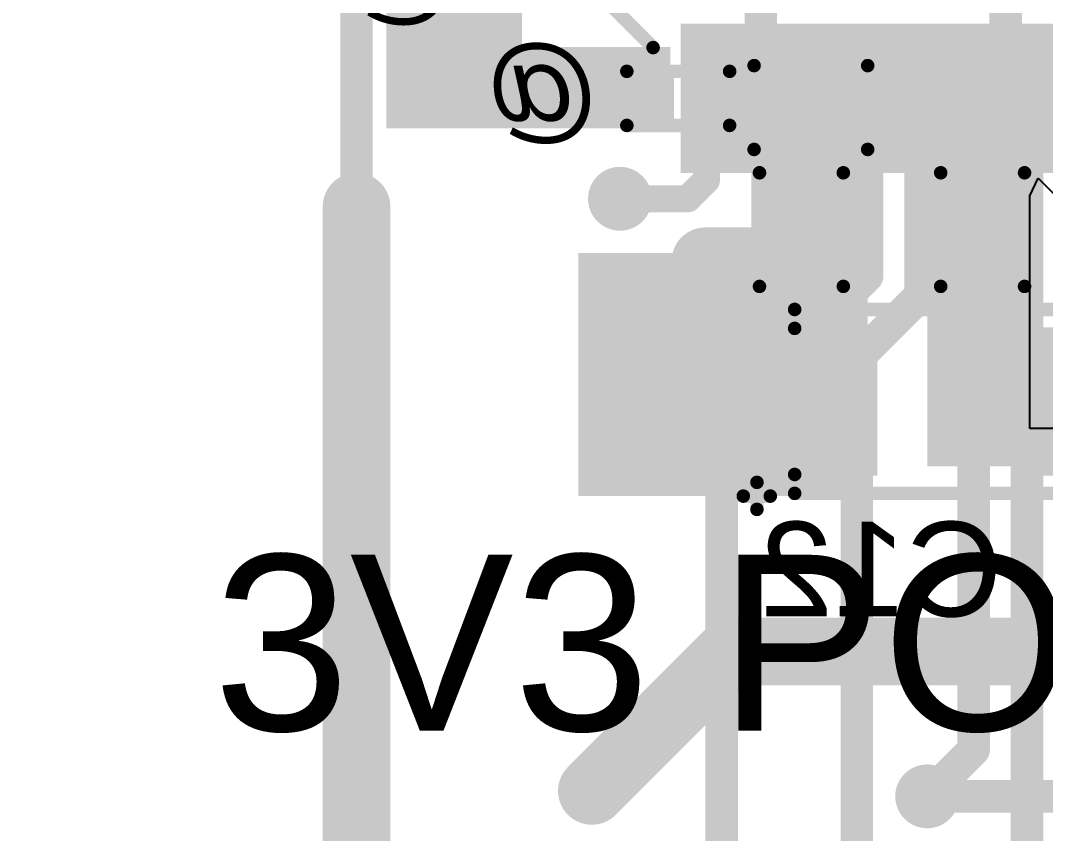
# Model space of a CAD drawing. Header units: millimetres. Extents: x -1.41 to 1.31, y -0.13 to 2.68.
# Drawn here: x -0.4842 to -0.1053, y 0.5593 to 0.8598 of the extents above; entities that cross this region are included whole.
import ezdxf

# ---------------------------------------------------------------- set-up
doc = ezdxf.new("R2010")
doc.units = ezdxf.units.MM
doc.header["$MEASUREMENT"] = 0
for name, color, linetype in [('BottomLayer', 5, 'Continuous'), ('BottomOverlay', 54, 'Continuous'), ('BottomPaste', 16, 'Continuous'), ('BottomSolder', 6, 'Continuous'), ('Mechanical2', 216, 'Continuous'), ('TopLayer', 1, 'Continuous'), ('TopOverlay', 2, 'Continuous'), ('TopPaste', 8, 'Continuous'), ('TopSolder', 216, 'Continuous'), ('ViaHoleLayer', 16, 'Continuous')]:
    doc.layers.add(name, color=color, linetype=linetype)
doc.styles.add('Arial', font='', dxfattribs={"height": 0.2})
doc.styles.get('Arial').set_extended_font_data('Arial')

# ---------------------------------------------------------------- blocks, each defined once
blk = doc.blocks.new('LQFP_100_6')
at = {"layer": 'TopLayer'}
for points in [[(-0.23031, -0.2815), (-0.23031, -0.32874), (-0.24213, -0.32874), (-0.24213, -0.2815)], [(-0.21063, -0.2815), (-0.21063, -0.32874), (-0.22244, -0.32874), (-0.22244, -0.2815)], [(-0.19094, -0.2815), (-0.19094, -0.32874), (-0.20276, -0.32874), (-0.20276, -0.2815)], [(-0.17126, -0.2815), (-0.17126, -0.32874), (-0.18307, -0.32874), (-0.18307, -0.2815)], [(-0.15157, -0.2815), (-0.15157, -0.32874), (-0.16339, -0.32874), (-0.16339, -0.2815)], [(-0.13189, -0.2815), (-0.13189, -0.32874), (-0.1437, -0.32874), (-0.1437, -0.2815)], [(-0.1122, -0.2815), (-0.1122, -0.32874), (-0.12402, -0.32874), (-0.12402, -0.2815)]]:
    blk.add_hatch(color=1, dxfattribs=at).paths.add_polyline_path(points)
at = {"layer": 'TopPaste'}
for points in [[(-0.23031, -0.2815), (-0.23031, -0.32874), (-0.24213, -0.32874), (-0.24213, -0.2815)], [(-0.21063, -0.2815), (-0.21063, -0.32874), (-0.22244, -0.32874), (-0.22244, -0.2815)], [(-0.19094, -0.2815), (-0.19094, -0.32874), (-0.20276, -0.32874), (-0.20276, -0.2815)], [(-0.17126, -0.2815), (-0.17126, -0.32874), (-0.18307, -0.32874), (-0.18307, -0.2815)], [(-0.15157, -0.2815), (-0.15157, -0.32874), (-0.16339, -0.32874), (-0.16339, -0.2815)], [(-0.13189, -0.2815), (-0.13189, -0.32874), (-0.1437, -0.32874), (-0.1437, -0.2815)], [(-0.1122, -0.2815), (-0.1122, -0.32874), (-0.12402, -0.32874), (-0.12402, -0.2815)]]:
    blk.add_hatch(color=8, dxfattribs=at).paths.add_polyline_path(points)
at = {"layer": 'TopSolder'}
for points in [[(-0.22631, -0.2775), (-0.22631, -0.33274), (-0.24613, -0.33274), (-0.24613, -0.2775)], [(-0.20663, -0.2775), (-0.20663, -0.33274), (-0.22644, -0.33274), (-0.22644, -0.2775)], [(-0.18694, -0.2775), (-0.18694, -0.33274), (-0.20676, -0.33274), (-0.20676, -0.2775)], [(-0.16726, -0.2775), (-0.16726, -0.33274), (-0.18707, -0.33274), (-0.18707, -0.2775)], [(-0.14757, -0.2775), (-0.14757, -0.33274), (-0.16739, -0.33274), (-0.16739, -0.2775)], [(-0.12789, -0.2775), (-0.12789, -0.33274), (-0.1477, -0.33274), (-0.1477, -0.2775)], [(-0.1082, -0.2775), (-0.1082, -0.33274), (-0.12802, -0.33274), (-0.12802, -0.2775)]]:
    blk.add_hatch(color=216, dxfattribs=at).paths.add_polyline_path(points)
at = {"layer": 'TopOverlay', "const_width": 0.005}
blk.add_lwpolyline([(-0.28634, -0.25634), (-0.25634, -0.28634)], dxfattribs=at)
at = {"layer": 'TopOverlay', "const_width": 0.0025}
blk.add_lwpolyline([(-0.25759, -0.28634, 1), (-0.25509, -0.28634, 1)], format="xyb", close=True, dxfattribs=at)
blk = doc.blocks.new('CAP_CASE_A_B_8')
at = {"layer": 'BottomLayer'}
for points in [[(-0.07421, 0.02343), (-0.03248, 0.02343), (-0.03248, -0.02343), (-0.07421, -0.02343)], [(-0.07421, 0.02343), (-0.03248, 0.02343), (-0.03248, -0.02343), (-0.07421, -0.02343)], [(0.03248, 0.02343), (0.07421, 0.02343), (0.07421, -0.02343), (0.03248, -0.02343)]]:
    blk.add_hatch(color=5, dxfattribs=at).paths.add_polyline_path(points)
at = {"layer": 'BottomPaste'}
for points in [[(-0.07421, 0.02343), (-0.03248, 0.02343), (-0.03248, -0.02343), (-0.07421, -0.02343)], [(-0.07421, 0.02343), (-0.03248, 0.02343), (-0.03248, -0.02343), (-0.07421, -0.02343)], [(0.03248, 0.02343), (0.07421, 0.02343), (0.07421, -0.02343), (0.03248, -0.02343)]]:
    blk.add_hatch(color=16, dxfattribs=at).paths.add_polyline_path(points)
at = {"layer": 'BottomSolder'}
for points in [[(-0.07821, 0.02743), (-0.02848, 0.02743), (-0.02848, -0.02743), (-0.07821, -0.02743)], [(-0.07821, 0.02743), (-0.02848, 0.02743), (-0.02848, -0.02743), (-0.07821, -0.02743)], [(0.02848, 0.02743), (0.07821, 0.02743), (0.07821, -0.02743), (0.02848, -0.02743)]]:
    blk.add_hatch(color=6, dxfattribs=at).paths.add_polyline_path(points)
at = {"layer": 'BottomOverlay', "const_width": 0.005}
for points in [[(-0.059, 0.034), (0.059, 0.034)], [(-0.059, 0.027), (-0.059, 0.034)], [(0.059, 0.027), (0.059, 0.034)], [(-0.059, -0.034), (-0.059, -0.027)], [(0.059, -0.034), (0.059, -0.027)], [(-0.07295, -0.03992), (-0.07295, -0.02992)], [(-0.078, -0.035), (-0.068, -0.035)], [(-0.059, -0.034), (0.059, -0.034)]]:
    blk.add_lwpolyline(points, dxfattribs=at)
at = {"layer": 'BottomOverlay', "const_width": 0.0025}
for points in [[(-0.06025, 0.034, 1), (-0.05775, 0.034, 1)], [(-0.06025, 0.034, 1), (-0.05775, 0.034, 1)], [(0.05775, 0.034, 1), (0.06025, 0.034, 1)], [(0.05775, 0.034, 1), (0.06025, 0.034, 1)], [(-0.06025, 0.027, 1), (-0.05775, 0.027, 1)], [(0.05775, 0.027, 1), (0.06025, 0.027, 1)], [(-0.06025, -0.027, 1), (-0.05775, -0.027, 1)], [(0.05775, -0.027, 1), (0.06025, -0.027, 1)], [(-0.0742, -0.02992, 1), (-0.0717, -0.02992, 1)], [(-0.07925, -0.035, 1), (-0.07675, -0.035, 1)], [(-0.06925, -0.035, 1), (-0.06675, -0.035, 1)], [(-0.06025, -0.034, 1), (-0.05775, -0.034, 1)], [(-0.06025, -0.034, 1), (-0.05775, -0.034, 1)], [(0.05775, -0.034, 1), (0.06025, -0.034, 1)], [(0.05775, -0.034, 1), (0.06025, -0.034, 1)], [(-0.0742, -0.03992, 1), (-0.0717, -0.03992, 1)]]:
    blk.add_lwpolyline(points, format="xyb", close=True, dxfattribs=at)
blk = doc.blocks.new('R___0201_B_48')
at = {"layer": 'BottomLayer'}
for points in [[(-0.01614, 0.00728), (-0.00551, 0.00728), (-0.00551, -0.00728), (-0.01614, -0.00728)], [(0.00551, 0.00728), (0.01614, 0.00728), (0.01614, -0.00728), (0.00551, -0.00728)]]:
    blk.add_hatch(color=5, dxfattribs=at).paths.add_polyline_path(points)
at = {"layer": 'BottomPaste'}
for points in [[(-0.01614, 0.00728), (-0.00551, 0.00728), (-0.00551, -0.00728), (-0.01614, -0.00728)], [(0.00551, 0.00728), (0.01614, 0.00728), (0.01614, -0.00728), (0.00551, -0.00728)]]:
    blk.add_hatch(color=16, dxfattribs=at).paths.add_polyline_path(points)
at = {"layer": 'BottomSolder'}
for points in [[(-0.02014, 0.01128), (-0.00151, 0.01128), (-0.00151, -0.01128), (-0.02014, -0.01128)], [(0.00151, 0.01128), (0.02014, 0.01128), (0.02014, -0.01128), (0.00151, -0.01128)]]:
    blk.add_hatch(color=6, dxfattribs=at).paths.add_polyline_path(points)
at = {"layer": 'BottomOverlay', "const_width": 0.005}
for points in [[(-0.019, 0.01), (0.019, 0.01)], [(-0.019, -0.01), (-0.019, 0.01)], [(0.019, -0.01), (0.019, 0.01)], [(-0.019, -0.01), (0.019, -0.01)]]:
    blk.add_lwpolyline(points, dxfattribs=at)
at = {"layer": 'BottomOverlay', "const_width": 0.0025}
for points in [[(-0.02025, 0.01, 1), (-0.01775, 0.01, 1)], [(-0.02025, 0.01, 1), (-0.01775, 0.01, 1)], [(0.01775, 0.01, 1), (0.02025, 0.01, 1)], [(0.01775, 0.01, 1), (0.02025, 0.01, 1)], [(-0.02025, -0.01, 1), (-0.01775, -0.01, 1)], [(-0.02025, -0.01, 1), (-0.01775, -0.01, 1)], [(0.01775, -0.01, 1), (0.02025, -0.01, 1)], [(0.01775, -0.01, 1), (0.02025, -0.01, 1)]]:
    blk.add_lwpolyline(points, format="xyb", close=True, dxfattribs=at)
blk = doc.blocks.new('C__0603_B_94')
at = {"layer": 'BottomLayer'}
for points in [[(-0.045, -0.0175), (-0.045, 0.0175), (-0.015, 0.0175), (-0.015, -0.0175)], [(0.015, -0.0175), (0.015, 0.0175), (0.045, 0.0175), (0.045, -0.0175)]]:
    blk.add_hatch(color=5, dxfattribs=at).paths.add_polyline_path(points)
at = {"layer": 'BottomPaste'}
for points in [[(-0.045, -0.0175), (-0.045, 0.0175), (-0.015, 0.0175), (-0.015, -0.0175)], [(0.015, -0.0175), (0.015, 0.0175), (0.045, 0.0175), (0.045, -0.0175)]]:
    blk.add_hatch(color=16, dxfattribs=at).paths.add_polyline_path(points)
at = {"layer": 'BottomSolder'}
for points in [[(-0.04736, -0.01986), (-0.04736, 0.01986), (-0.01264, 0.01986), (-0.01264, -0.01986)], [(0.01264, -0.01986), (0.01264, 0.01986), (0.04736, 0.01986), (0.04736, -0.01986)]]:
    blk.add_hatch(color=6, dxfattribs=at).paths.add_polyline_path(points)
at = {"layer": 'BottomOverlay', "const_width": 0.005}
for points in [[(-0.049, -0.021), (-0.049, 0.021)], [(-0.049, 0.021), (-0.018, 0.021)], [(0.018, 0.021), (0.049, 0.021)], [(0.049, -0.021), (0.049, 0.021)], [(-0.049, -0.021), (-0.018, -0.021)], [(0.018, -0.021), (0.049, -0.021)]]:
    blk.add_lwpolyline(points, dxfattribs=at)
at = {"layer": 'BottomOverlay', "const_width": 0.0025}
for points in [[(-0.05025, 0.021, 1), (-0.04775, 0.021, 1)], [(-0.05025, 0.021, 1), (-0.04775, 0.021, 1)], [(-0.01925, 0.021, 1), (-0.01675, 0.021, 1)], [(0.01675, 0.021, 1), (0.01925, 0.021, 1)], [(0.04775, 0.021, 1), (0.05025, 0.021, 1)], [(0.04775, 0.021, 1), (0.05025, 0.021, 1)], [(-0.05025, -0.021, 1), (-0.04775, -0.021, 1)], [(-0.05025, -0.021, 1), (-0.04775, -0.021, 1)], [(-0.01925, -0.021, 1), (-0.01675, -0.021, 1)], [(0.01675, -0.021, 1), (0.01925, -0.021, 1)], [(0.04775, -0.021, 1), (0.05025, -0.021, 1)], [(0.04775, -0.021, 1), (0.05025, -0.021, 1)]]:
    blk.add_lwpolyline(points, format="xyb", close=True, dxfattribs=at)
blk = doc.blocks.new('C__0603_B_99')
at = {"layer": 'BottomLayer'}
for points in [[(-0.045, -0.0175), (-0.045, 0.0175), (-0.015, 0.0175), (-0.015, -0.0175)], [(0.015, -0.0175), (0.015, 0.0175), (0.045, 0.0175), (0.045, -0.0175)]]:
    blk.add_hatch(color=5, dxfattribs=at).paths.add_polyline_path(points)
at = {"layer": 'BottomPaste'}
for points in [[(-0.045, -0.0175), (-0.045, 0.0175), (-0.015, 0.0175), (-0.015, -0.0175)], [(0.015, -0.0175), (0.015, 0.0175), (0.045, 0.0175), (0.045, -0.0175)]]:
    blk.add_hatch(color=16, dxfattribs=at).paths.add_polyline_path(points)
at = {"layer": 'BottomSolder'}
for points in [[(-0.04736, -0.01986), (-0.04736, 0.01986), (-0.01264, 0.01986), (-0.01264, -0.01986)], [(0.01264, -0.01986), (0.01264, 0.01986), (0.04736, 0.01986), (0.04736, -0.01986)]]:
    blk.add_hatch(color=6, dxfattribs=at).paths.add_polyline_path(points)
at = {"layer": 'BottomOverlay', "const_width": 0.005}
for points in [[(-0.049, 0.021), (-0.049, -0.021)], [(-0.049, 0.021), (-0.018, 0.021)], [(0.018, 0.021), (0.049, 0.021)], [(0.049, 0.021), (0.049, -0.021)], [(-0.049, -0.021), (-0.018, -0.021)], [(0.018, -0.021), (0.049, -0.021)]]:
    blk.add_lwpolyline(points, dxfattribs=at)
at = {"layer": 'BottomOverlay', "const_width": 0.0025}
for points in [[(-0.05025, 0.021, 1), (-0.04775, 0.021, 1)], [(-0.05025, 0.021, 1), (-0.04775, 0.021, 1)], [(-0.01925, 0.021, 1), (-0.01675, 0.021, 1)], [(0.01675, 0.021, 1), (0.01925, 0.021, 1)], [(0.04775, 0.021, 1), (0.05025, 0.021, 1)], [(0.04775, 0.021, 1), (0.05025, 0.021, 1)], [(-0.05025, -0.021, 1), (-0.04775, -0.021, 1)], [(-0.05025, -0.021, 1), (-0.04775, -0.021, 1)], [(-0.01925, -0.021, 1), (-0.01675, -0.021, 1)], [(0.01675, -0.021, 1), (0.01925, -0.021, 1)], [(0.04775, -0.021, 1), (0.05025, -0.021, 1)], [(0.04775, -0.021, 1), (0.05025, -0.021, 1)]]:
    blk.add_lwpolyline(points, format="xyb", close=True, dxfattribs=at)

msp = doc.modelspace()

# ---------------------------------------------------------------- hatches: boundary and pattern name
at = {"layer": 'BottomLayer'}
for points in [[(-0.349, 0.82), (-0.29883, 0.82), (-0.29883, 0.92953), (-0.349, 0.92953)], [(-0.316, 0.82), (-0.244, 0.82), (-0.244, 0.85), (-0.316, 0.85)], [(-0.171, 0.847), (-0.214, 0.847), (-0.214, 0.74), (-0.171, 0.74)], [(-0.149, 0.695), (-0.108, 0.695), (-0.108, 0.80153), (-0.149, 0.80153)], [(-0.17147, 0.684), (-0.17147, 0.77384), (-0.278, 0.77384), (-0.278, 0.684)], [(-0.042, 0.695), (-0.042, 0.736), (-0.148, 0.736), (-0.148, 0.695)]]:
    msp.add_hatch(color=5, dxfattribs=at).paths.add_polyline_path(points)
h = msp.add_hatch(color=5, dxfattribs=at)
edge = h.paths.add_edge_path()
edge.add_arc((-0.32019, 0.857), 0.01181, 0, 360)
h = msp.add_hatch(color=5, dxfattribs=at)
edge = h.paths.add_edge_path()
edge.add_arc((-0.334, 0.835), 0.01181, 0, 360)
h = msp.add_hatch(color=5, dxfattribs=at)
edge = h.paths.add_edge_path()
edge.add_arc((-0.305, 0.835), 0.01181, 0, 360)
h = msp.add_hatch(color=5, dxfattribs=at)
edge = h.paths.add_edge_path()
edge.add_arc((-0.26259, 0.79393), 0.01181, 0, 360)
h = msp.add_hatch(color=5, dxfattribs=at)
edge = h.paths.add_edge_path()
edge.add_arc((-0.231, 0.77084), 0.01181, 0, 360)
h = msp.add_hatch(color=5, dxfattribs=at)
edge = h.paths.add_edge_path()
edge.add_arc((-0.259, 0.756), 0.01181, 0, 360)
h = msp.add_hatch(color=5, dxfattribs=at)
edge = h.paths.add_edge_path()
edge.add_arc((-0.259, 0.7265), 0.01181, 0, 360)
h = msp.add_hatch(color=5, dxfattribs=at)
edge = h.paths.add_edge_path()
edge.add_arc((-0.259, 0.697), 0.01181, 0, 360)
h = msp.add_hatch(color=5, dxfattribs=at)
edge = h.paths.add_edge_path()
edge.add_arc((-0.273, 0.575), 0.01181, 0, 360)
h = msp.add_hatch(color=5, dxfattribs=at)
edge = h.paths.add_edge_path()
edge.add_arc((-0.149, 0.573), 0.01181, 0, 360)
at = {"layer": 'TopLayer'}
h = msp.add_hatch(color=1, dxfattribs=at)
edge = h.paths.add_edge_path()
edge.add_arc((-0.32019, 0.857), 0.01181, 0, 360)
h = msp.add_hatch(color=1, dxfattribs=at)
edge = h.paths.add_edge_path()
edge.add_arc((-0.334, 0.835), 0.01181, 0, 360)
h = msp.add_hatch(color=1, dxfattribs=at)
edge = h.paths.add_edge_path()
edge.add_arc((-0.305, 0.835), 0.01181, 0, 360)
h = msp.add_hatch(color=1, dxfattribs=at)
edge = h.paths.add_edge_path()
edge.add_arc((-0.26259, 0.79393), 0.01181, 0, 360)
h = msp.add_hatch(color=1, dxfattribs=at)
edge = h.paths.add_edge_path()
edge.add_arc((-0.231, 0.77084), 0.01181, 0, 360)
h = msp.add_hatch(color=1, dxfattribs=at)
edge = h.paths.add_edge_path()
edge.add_arc((-0.259, 0.756), 0.01181, 0, 360)
h = msp.add_hatch(color=1, dxfattribs=at)
edge = h.paths.add_edge_path()
edge.add_arc((-0.259, 0.7265), 0.01181, 0, 360)
h = msp.add_hatch(color=1, dxfattribs=at)
edge = h.paths.add_edge_path()
edge.add_arc((-0.259, 0.697), 0.01181, 0, 360)
h = msp.add_hatch(color=1, dxfattribs=at)
edge = h.paths.add_edge_path()
edge.add_arc((-0.273, 0.575), 0.01181, 0, 360)
h = msp.add_hatch(color=1, dxfattribs=at)
edge = h.paths.add_edge_path()
edge.add_arc((-0.149, 0.573), 0.01181, 0, 360)
at = {"layer": 'ViaHoleLayer'}
h = msp.add_hatch(color=16, dxfattribs=at)
edge = h.paths.add_edge_path()
edge.add_arc((-0.32019, 0.857), 0.00591, 0, 360)
h = msp.add_hatch(color=16, dxfattribs=at)
edge = h.paths.add_edge_path()
edge.add_arc((-0.334, 0.835), 0.00591, 0, 360)
h = msp.add_hatch(color=16, dxfattribs=at)
edge = h.paths.add_edge_path()
edge.add_arc((-0.305, 0.835), 0.00591, 0, 360)
h = msp.add_hatch(color=16, dxfattribs=at)
edge = h.paths.add_edge_path()
edge.add_arc((-0.26259, 0.79393), 0.00591, 0, 360)
h = msp.add_hatch(color=16, dxfattribs=at)
edge = h.paths.add_edge_path()
edge.add_arc((-0.231, 0.77084), 0.00591, 0, 360)
h = msp.add_hatch(color=16, dxfattribs=at)
edge = h.paths.add_edge_path()
edge.add_arc((-0.259, 0.756), 0.00591, 0, 360)
h = msp.add_hatch(color=16, dxfattribs=at)
edge = h.paths.add_edge_path()
edge.add_arc((-0.259, 0.7265), 0.00591, 0, 360)
h = msp.add_hatch(color=16, dxfattribs=at)
edge = h.paths.add_edge_path()
edge.add_arc((-0.259, 0.697), 0.00591, 0, 360)
h = msp.add_hatch(color=16, dxfattribs=at)
edge = h.paths.add_edge_path()
edge.add_arc((-0.273, 0.575), 0.00591, 0, 360)
h = msp.add_hatch(color=16, dxfattribs=at)
edge = h.paths.add_edge_path()
edge.add_arc((-0.149, 0.573), 0.00591, 0, 360)

# ---------------------------------------------------------------- linework, layer by layer
at = {"layer": 'BottomLayer'}
for p, q in [((-0.111, 0.795), (-0.108, 0.80153)), ((-0.108, 0.80153), (-0.04247, 0.736)), ((-0.111, 0.709), (-0.111, 0.795)), ((-0.066, 0.709), (-0.111, 0.709))]:
    msp.add_line(p, q, dxfattribs=at)
for points, const_width in [([(-0.12, 0.834), (-0.12, 1.08)], 0.012), ([(-0.12, 0.834), (0.207, 0.507)], 0.012), ([(-0.23022, 0.82784), (-0.23022, 0.83104)], 0.008), ([(-0.23031, 0.82776), (-0.23022, 0.82784)], 0.008), ([(-0.23031, 0.80269), (-0.23031, 0.82776)], 0.008), ([(-0.23907, 0.79393), (-0.23031, 0.80269)], 0.008), ([(-0.26259, 0.79393), (-0.23907, 0.79393)], 0.008), ([(-0.192, 0.77603), (-0.192, 0.77853)], 0.025), ([(-0.192, 0.715), (-0.192, 0.77603)], 0.025), ([(-0.132, 0.72953), (-0.132, 0.77853)], 0.025), ([(-0.231, 0.77084), (-0.19719, 0.77084)], 0.025), ([(-0.19719, 0.77084), (-0.192, 0.77603)], 0.012), ([(-0.273, 0.575), (-0.22147, 0.62653)], 0.025), ([(-0.22147, 0.62653), (-0.084, 0.62653)], 0.025), ([(-0.149, 0.573), (-0.07, 0.573)], 0.012)]:
    msp.add_lwpolyline(points, dxfattribs=dict(at, const_width=const_width))
for points, const_width in [([(-0.123, 0.834, 1), (-0.117, 0.834, 1)], 0.006), ([(-0.123, 0.834, 1), (-0.117, 0.834, 1)], 0.006), ([(-0.23222, 0.83104, 1), (-0.22822, 0.83104, 1)], 0.004), ([(-0.23231, 0.82776, 1), (-0.22831, 0.82776, 1)], 0.004), ([(-0.23231, 0.82776, 1), (-0.22831, 0.82776, 1)], 0.004), ([(-0.23222, 0.82784, 1), (-0.22822, 0.82784, 1)], 0.004), ([(-0.23222, 0.82784, 1), (-0.22822, 0.82784, 1)], 0.004), ([(-0.23231, 0.80269, 1), (-0.22831, 0.80269, 1)], 0.004), ([(-0.23231, 0.80269, 1), (-0.22831, 0.80269, 1)], 0.004), ([(-0.26459, 0.79393, 1), (-0.26059, 0.79393, 1)], 0.004), ([(-0.24107, 0.79393, 1), (-0.23707, 0.79393, 1)], 0.004), ([(-0.24107, 0.79393, 1), (-0.23707, 0.79393, 1)], 0.004), ([(-0.19825, 0.77853, 1), (-0.18575, 0.77853, 1)], 0.0125), ([(-0.19825, 0.77603, 1), (-0.18575, 0.77603, 1)], 0.0125), ([(-0.19825, 0.77603, 1), (-0.18575, 0.77603, 1)], 0.0125), ([(-0.13825, 0.77853, 1), (-0.12575, 0.77853, 1)], 0.0125), ([(-0.23725, 0.77084, 1), (-0.22475, 0.77084, 1)], 0.0125), ([(-0.20344, 0.77084, 1), (-0.19094, 0.77084, 1)], 0.0125), ([(-0.195, 0.77603, 1), (-0.189, 0.77603, 1)], 0.006), ([(-0.20019, 0.77084, 1), (-0.19419, 0.77084, 1)], 0.006), ([(-0.13825, 0.72953, 1), (-0.12575, 0.72953, 1)], 0.0125), ([(-0.19825, 0.715, 1), (-0.18575, 0.715, 1)], 0.0125), ([(-0.22772, 0.62653, 1), (-0.21522, 0.62653, 1)], 0.0125), ([(-0.22772, 0.62653, 1), (-0.21522, 0.62653, 1)], 0.0125), ([(-0.27925, 0.575, 1), (-0.26675, 0.575, 1)], 0.0125), ([(-0.152, 0.573, 1), (-0.146, 0.573, 1)], 0.006)]:
    msp.add_lwpolyline(points, format="xyb", close=True, dxfattribs=dict(at, const_width=const_width))
at = {"layer": 'Mechanical2', "const_width": 0.015}
msp.add_lwpolyline([(1.30453, 0.77794, -5.376897), (1.30384, 1.78291)], format="xyb", dxfattribs=at)
at = {"layer": 'TopLayer'}
for points, const_width in [([(-0.36, 0.791), (-0.36, 0.915)], 0.012), ([(-0.21054, 0.83104), (-0.21054, 0.86806)], 0.012), ([(-0.23063, 0.83019), (-0.23, 0.83082)], 0.01), ([(-0.23063, 0.80071), (-0.23063, 0.83019)], 0.01), ([(-0.23022, 0.83104), (-0.23, 0.83082)], 0.008), ([(-0.19094, 0.83095), (-0.19085, 0.83104)], 0.012), ([(-0.19094, 0.79106), (-0.19094, 0.83095)], 0.012), ([(-0.17117, 0.76536), (-0.17117, 0.83104)], 0.012), ([(-0.15148, 0.75818), (-0.15148, 0.83104)], 0.012), ([(-0.1318, 0.5902), (-0.1318, 0.83104)], 0.012), ([(-0.11211, 0.49599), (-0.11211, 0.83104)], 0.012), ([(-0.36, 0.54), (-0.36, 0.791)], 0.025), ([(-0.23741, 0.79393), (-0.23063, 0.80071)], 0.01), ([(-0.26259, 0.79393), (-0.23741, 0.79393)], 0.01), ([(-0.21116, 0.77084), (-0.19094, 0.79106)], 0.012), ([(-0.231, 0.77084), (-0.21116, 0.77084)], 0.012), ([(-0.225, 0.71153), (-0.17117, 0.76536)], 0.012), ([(-0.175, 0.73466), (-0.15148, 0.75818)], 0.012), ([(-0.175, 0.42253), (-0.175, 0.73466)], 0.012), ([(-0.225, 0.4079), (-0.225, 0.71153)], 0.012), ([(-0.149, 0.573), (-0.1318, 0.5902)], 0.012)]:
    msp.add_lwpolyline(points, dxfattribs=dict(at, const_width=const_width))
for points, const_width in [([(-0.23313, 0.83019, 1), (-0.22813, 0.83019, 1)], 0.005), ([(-0.23313, 0.83019, 1), (-0.22813, 0.83019, 1)], 0.005), ([(-0.2325, 0.83082, 1), (-0.2275, 0.83082, 1)], 0.005), ([(-0.23222, 0.83104, 1), (-0.22822, 0.83104, 1)], 0.004), ([(-0.232, 0.83082, 1), (-0.228, 0.83082, 1)], 0.004), ([(-0.21354, 0.83104, 1), (-0.20754, 0.83104, 1)], 0.006), ([(-0.19394, 0.83095, 1), (-0.18794, 0.83095, 1)], 0.006), ([(-0.19394, 0.83095, 1), (-0.18794, 0.83095, 1)], 0.006), ([(-0.19385, 0.83104, 1), (-0.18785, 0.83104, 1)], 0.006), ([(-0.17417, 0.83104, 1), (-0.16817, 0.83104, 1)], 0.006), ([(-0.15448, 0.83104, 1), (-0.14848, 0.83104, 1)], 0.006), ([(-0.1348, 0.83104, 1), (-0.1288, 0.83104, 1)], 0.006), ([(-0.11511, 0.83104, 1), (-0.10911, 0.83104, 1)], 0.006), ([(-0.36625, 0.791, 1), (-0.35375, 0.791, 1)], 0.0125), ([(-0.23313, 0.80071, 1), (-0.22813, 0.80071, 1)], 0.005), ([(-0.23313, 0.80071, 1), (-0.22813, 0.80071, 1)], 0.005), ([(-0.363, 0.791, 1), (-0.357, 0.791, 1)], 0.006), ([(-0.26509, 0.79393, 1), (-0.26009, 0.79393, 1)], 0.005), ([(-0.23991, 0.79393, 1), (-0.23491, 0.79393, 1)], 0.005), ([(-0.23991, 0.79393, 1), (-0.23491, 0.79393, 1)], 0.005), ([(-0.19394, 0.79106, 1), (-0.18794, 0.79106, 1)], 0.006), ([(-0.19394, 0.79106, 1), (-0.18794, 0.79106, 1)], 0.006), ([(-0.234, 0.77084, 1), (-0.228, 0.77084, 1)], 0.006), ([(-0.21416, 0.77084, 1), (-0.20816, 0.77084, 1)], 0.006), ([(-0.21416, 0.77084, 1), (-0.20816, 0.77084, 1)], 0.006), ([(-0.17417, 0.76536, 1), (-0.16817, 0.76536, 1)], 0.006), ([(-0.17417, 0.76536, 1), (-0.16817, 0.76536, 1)], 0.006), ([(-0.15448, 0.75818, 1), (-0.14848, 0.75818, 1)], 0.006), ([(-0.15448, 0.75818, 1), (-0.14848, 0.75818, 1)], 0.006), ([(-0.178, 0.73466, 1), (-0.172, 0.73466, 1)], 0.006), ([(-0.178, 0.73466, 1), (-0.172, 0.73466, 1)], 0.006), ([(-0.228, 0.71153, 1), (-0.222, 0.71153, 1)], 0.006), ([(-0.228, 0.71153, 1), (-0.222, 0.71153, 1)], 0.006), ([(-0.1348, 0.5902, 1), (-0.1288, 0.5902, 1)], 0.006), ([(-0.1348, 0.5902, 1), (-0.1288, 0.5902, 1)], 0.006), ([(-0.152, 0.573, 1), (-0.146, 0.573, 1)], 0.006)]:
    msp.add_lwpolyline(points, format="xyb", close=True, dxfattribs=dict(at, const_width=const_width))

# ---------------------------------------------------------------- block references
for name, p in [('LQFP_100_6', (0.006, 1.13616)), ('R___0201_B_48', (-0.24105, 0.83104)), ('C__0603_B_94', (-0.162, 0.78253)), ('CAP_CASE_A_B_8', (-0.139, 0.719))]:
    msp.add_blockref(name, p)
at = {"rotation": 90}
msp.add_blockref('C__0603_B_99', (-0.192, 0.86116), dxfattribs=at)

# ---------------------------------------------------------------- texts
at = {"layer": 'BottomOverlay', "style": 'Arial', "text_generation_flag": 2}
for p in [(-0.323, 0.864), (-0.27035, 0.82018)]:
    msp.add_text('@', height=0.03, rotation=360, dxfattribs=at).set_placement(p)
msp.add_text('C12', height=0.035, dxfattribs=at).set_placement((-0.12126, 0.63951))
at = {"layer": 'TopOverlay', "style": 'Arial'}
msp.add_text('3V3 POWER', height=0.065, rotation=360, dxfattribs=at).set_placement((-0.413, 0.59731))

doc.saveas('drawing.dxf')
